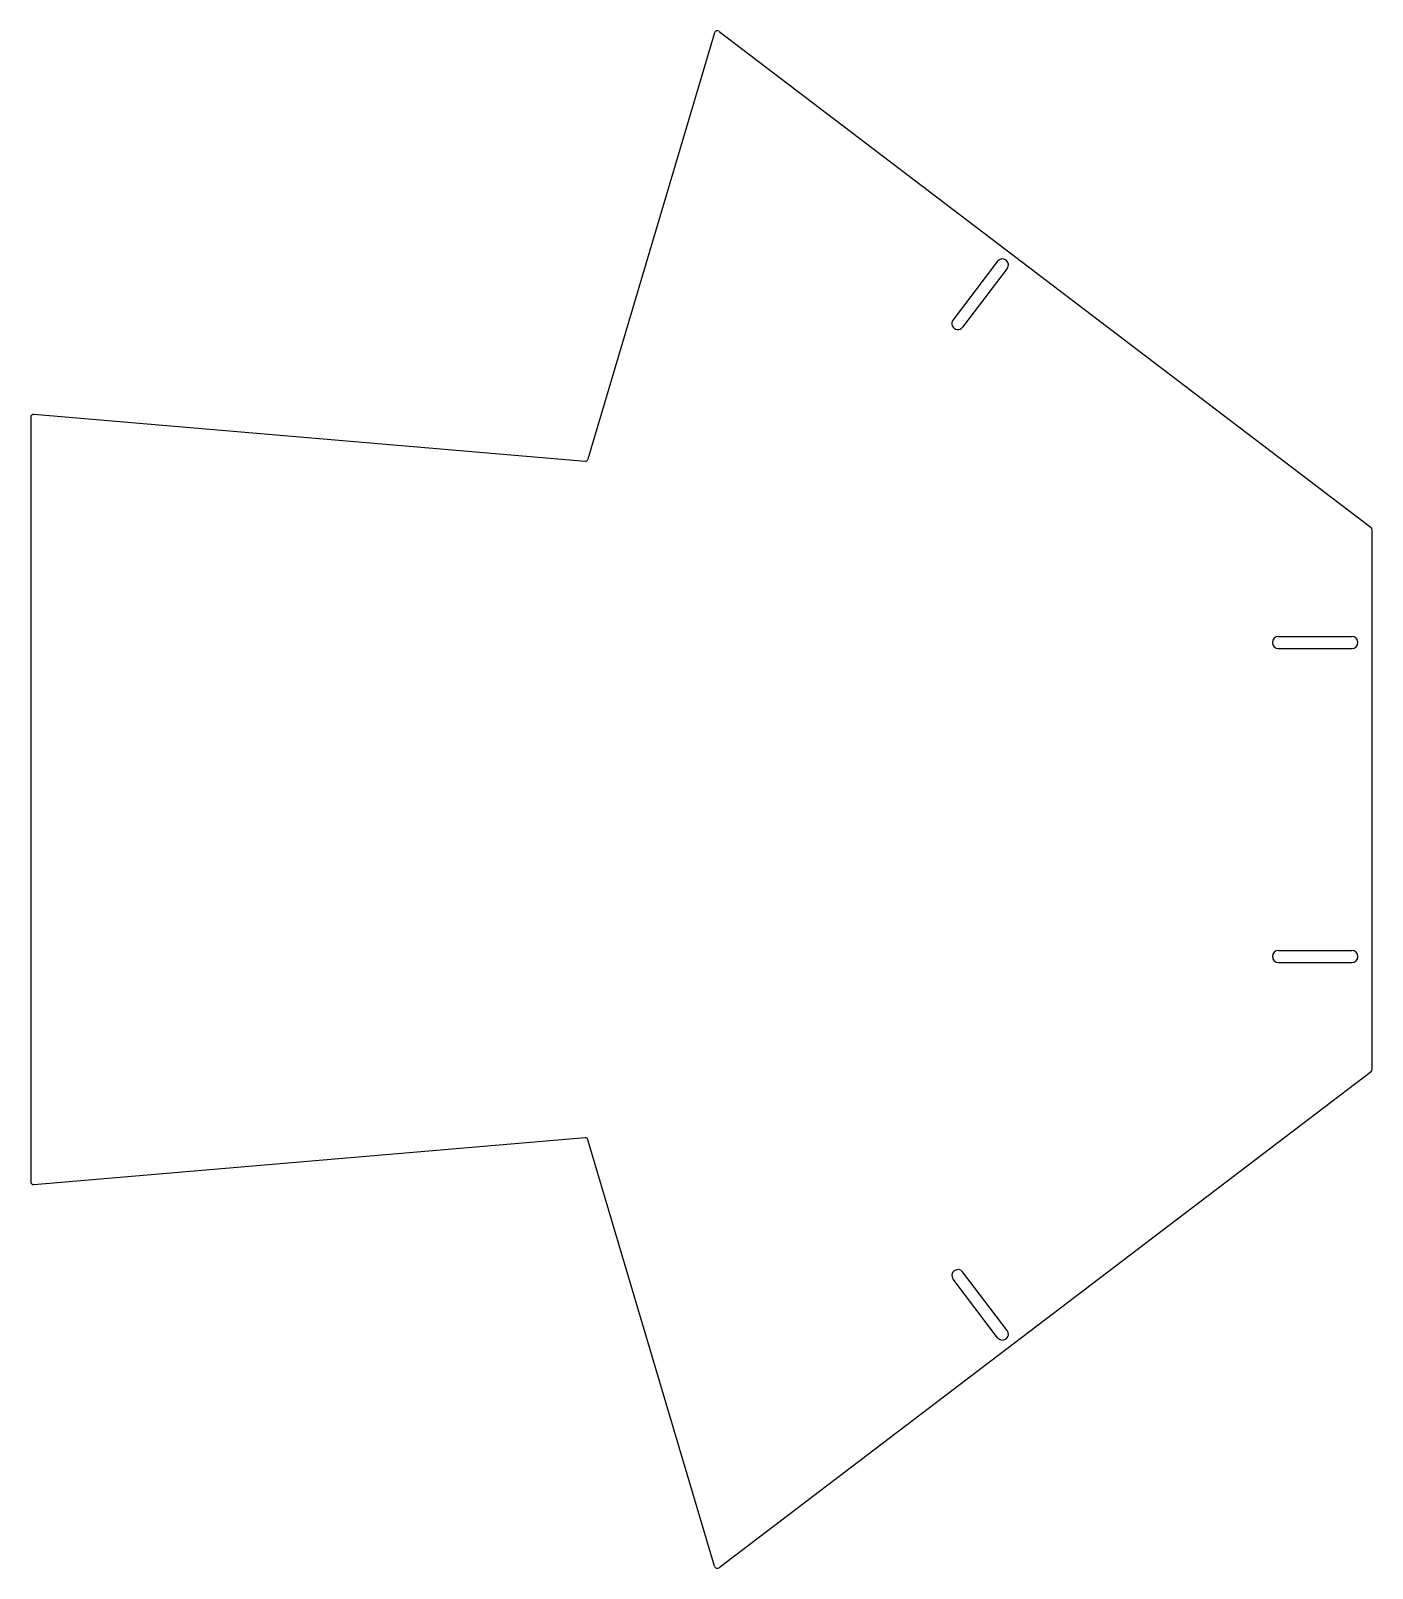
# Model space of a CAD drawing. Header units: millimetres. Extents: x -470 to 0, y -174 to 364.
import ezdxf

# ---------------------------------------------------------------- set-up
doc = ezdxf.new("R2010")
doc.units = ezdxf.units.MM

msp = doc.modelspace()

# ---------------------------------------------------------------- linework, layer by layer
at = {"color": 7, "linetype": 'Continuous', "lineweight": 25}
for p, q in [((-230.41, 363.61), (-274.77, 214.19)), ((-228.85, 364.12), (-0.39, 190.3)), ((-131.24, 283.57), (-146.86, 263.04)), ((-127.9, 281.03), (-143.52, 260.5)), ((-470, 228.91), (-470, -38.91)), ((-275.81, 213.47), (-468.92, 229.91)), ((0, 0.5), (0, 189.5)), ((-32.9, 152.1), (-7.1, 152.1)), ((-32.9, 147.9), (-7.1, 147.9)), ((-32.9, 42.1), (-7.1, 42.1)), ((-32.9, 37.9), (-7.1, 37.9)), ((-228.85, -174.12), (-0.39, -0.3)), ((-468.92, -39.91), (-275.81, -23.47)), ((-230.41, -173.61), (-274.77, -24.19)), ((-131.24, -93.57), (-146.86, -73.04)), ((-127.9, -91.03), (-143.52, -70.5))]:
    msp.add_line(p, q, dxfattribs=at)
for centre, radius, start, end in [((-229.45, 363.33), 1, 52.7336, 163.4669), ((-129.57, 282.3), 2.1, 322.7336, 142.7336), ((-145.19, 261.77), 2.1, 142.7336, 322.7336), ((-469, 228.91), 1, 85.1355, 180), ((-275.73, 214.47), 1, 265.1355, 343.4669), ((-1, 189.5), 1, 0, 52.7336), ((-32.9, 150), 2.1, 90, 270), ((-7.1, 150), 2.1, 270, 90), ((-32.9, 40), 2.1, 90, 270), ((-7.1, 40), 2.1, 270, 90), ((-1, 0.5), 1, 307.2664, 0), ((-275.73, -24.47), 1, 16.5331, 94.8645), ((-469, -38.91), 1, 180, 274.8645), ((-145.19, -71.77), 2.1, 37.2664, 217.2664), ((-129.57, -92.3), 2.1, 217.2664, 37.2664), ((-229.45, -173.33), 1, 196.5331, 307.2664)]:
    msp.add_arc(centre, radius, start, end, dxfattribs=at)

doc.saveas('drawing.dxf')
